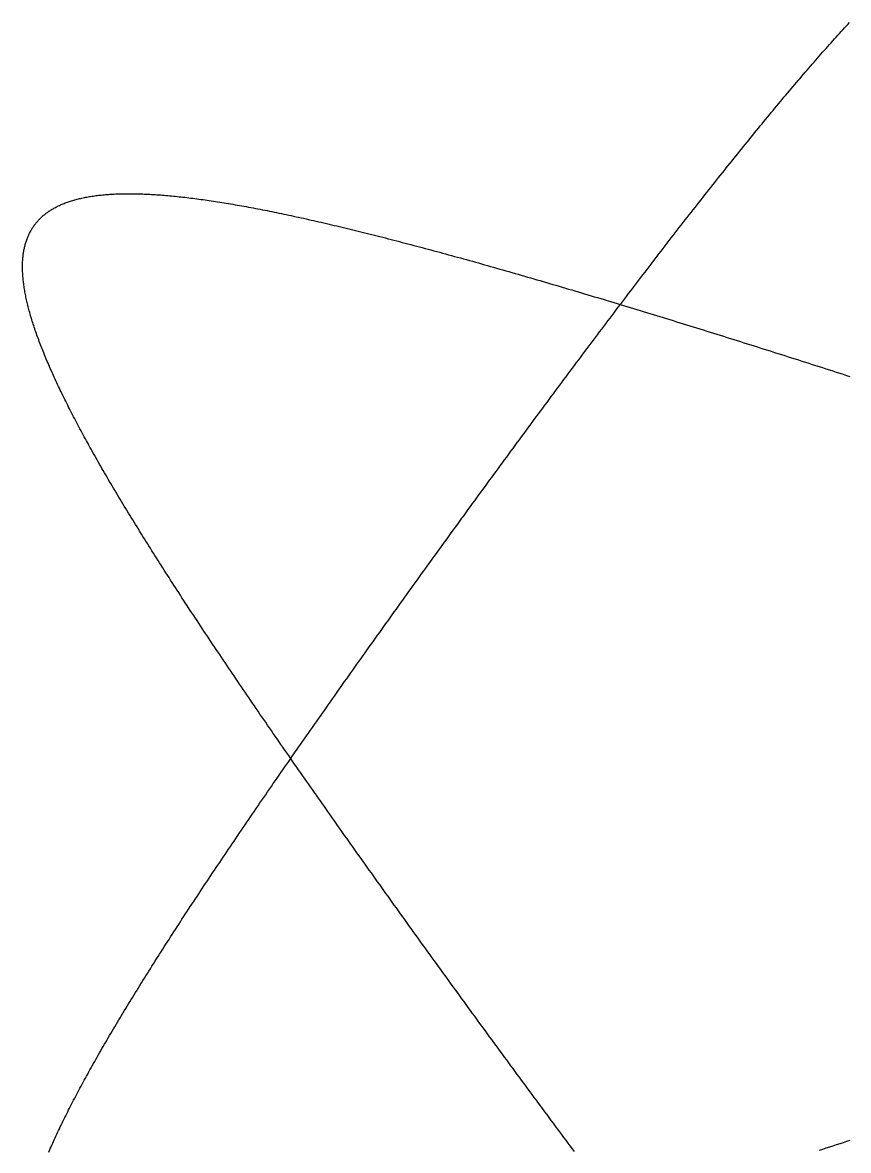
# Model space of a CAD drawing. Header units: metres. Extents: x 0 to 80, y 0 to 80.
# Drawn here: x 30.96 to 40.98, y 15.25 to 28.92 of the extents above; entities that cross this region are included whole.
import ezdxf

# ---------------------------------------------------------------- set-up
doc = ezdxf.new("R2010")
doc.units = ezdxf.units.M

msp = doc.modelspace()

# ---------------------------------------------------------------- linework, layer by layer
at = {"layer": 'ENGRAVE'}
for points in [[(31.276688, 15.227685), (31.285847, 15.248761), (31.295128, 15.26994), (31.304531, 15.291222), (31.314056, 15.312606), (31.323703, 15.334093), (31.33347, 15.355682), (31.343358, 15.377373), (31.353367, 15.399166), (31.363495, 15.421061), (31.373743, 15.443057), (31.38411, 15.465155), (31.394595, 15.487353), (31.4052, 15.509652), (31.415922, 15.532052), (31.426762, 15.554553), (31.437719, 15.577154), (31.448794, 15.599855), (31.459984, 15.622655), (31.471291, 15.645556), (31.482714, 15.668555), (31.494253, 15.691654), (31.505906, 15.714852), (31.517674, 15.738149), (31.529557, 15.761544), (31.541553, 15.785038), (31.553663, 15.808629), (31.565886, 15.832319), (31.578221, 15.856106), (31.590669, 15.87999), (31.603229, 15.903972), (31.6159, 15.92805), (31.628683, 15.952225), (31.641576, 15.976497), (31.65458, 16.000865), (31.667693, 16.025328), (31.680916, 16.049887), (31.694248, 16.074542), (31.707689, 16.099291), (31.721238, 16.124136), (31.734895, 16.149075), (31.748659, 16.174108), (31.762531, 16.199235), (31.776509, 16.224456), (31.790593, 16.249771), (31.804783, 16.275179), (31.819078, 16.30068), (31.833479, 16.326273), (31.847984, 16.351959), (31.862592, 16.377737), (31.877305, 16.403607), (31.892121, 16.429568), (31.907039, 16.45562), (31.92206, 16.481763), (31.937183, 16.507997), (31.952408, 16.534322), (31.967733, 16.560736), (31.983159, 16.58724), (31.998685, 16.613833), (32.014311, 16.640515), (32.030037, 16.667287), (32.045861, 16.694146), (32.061783, 16.721094), (32.077804, 16.748129), (32.093922, 16.775252), (32.110137, 16.802462), (32.126449, 16.829759), (32.142857, 16.857143), (32.159361, 16.884612), (32.17596, 16.912168), (32.192654, 16.939809), (32.209442, 16.967535), (32.226324, 16.995346), (32.2433, 17.023241), (32.260369, 17.051221), (32.27753, 17.079284), (32.294783, 17.107431), (32.312128, 17.13566), (32.329564, 17.163973), (32.347091, 17.192368), (32.364708, 17.220844), (32.382415, 17.249403), (32.400211, 17.278042), (32.418096, 17.306763), (32.436069, 17.335564), (32.45413, 17.364445), (32.472279, 17.393406), (32.490515, 17.422446), (32.508837, 17.451566), (32.527245, 17.480764), (32.545739, 17.51004), (32.564318, 17.539394), (32.582981, 17.568826), (32.601729, 17.598334), (32.62056, 17.62792), (32.639474, 17.657581), (32.658471, 17.687319), (32.677551, 17.717132), (32.696712, 17.74702), (32.715954, 17.776983), (32.735277, 17.80702), (32.75468, 17.837131), (32.774163, 17.867315), (32.793726, 17.897573), (32.813367, 17.927903), (32.833087, 17.958305), (32.852884, 17.988779), (32.872759, 18.019325), (32.892711, 18.049941), (32.912739, 18.080628), (32.932843, 18.111385), (32.953023, 18.142212), (32.973277, 18.173108), (32.993606, 18.204073), (33.014009, 18.235106), (33.034485, 18.266207), (33.055034, 18.297376), (33.075656, 18.328612), (33.09635, 18.359914), (33.117115, 18.391282), (33.137951, 18.422716), (33.158858, 18.454216), (33.179835, 18.48578), (33.200881, 18.517409), (33.221996, 18.549101), (33.24318, 18.580857), (33.264432, 18.612676), (33.285751, 18.644557), (33.307137, 18.6765), (33.32859, 18.708505), (33.350109, 18.740571), (33.371693, 18.772698), (33.393342, 18.804885), (33.415056, 18.837132), (33.436834, 18.869437), (33.458676, 18.901802), (33.48058, 18.934224), (33.502547, 18.966705), (33.524576, 18.999243), (33.546667, 19.031837), (33.568818, 19.064488), (33.59103, 19.097195), (33.613302, 19.129957), (33.635634, 19.162774), (33.658024, 19.195645), (33.680473, 19.22857), (33.70298, 19.261548), (33.725545, 19.294579), (33.748166, 19.327663), (33.770844, 19.360798), (33.793578, 19.393985), (33.816367, 19.427222), (33.839212, 19.46051), (33.862111, 19.493847), (33.885063, 19.527234), (33.90807, 19.560669), (33.931129, 19.594153), (33.95424, 19.627684), (33.977404, 19.661263), (34.000619, 19.694888), (34.023885, 19.72856), (34.047201, 19.762277), (34.070567, 19.796039), (34.093983, 19.829846), (34.117447, 19.863696), (34.14096, 19.89759), (34.164521, 19.931527), (34.188129, 19.965507), (34.211784, 19.999528), (34.235486, 20.033591), (34.259233, 20.067695), (34.283026, 20.101838), (34.306864, 20.136022), (34.330745, 20.170245), (34.354671, 20.204506), (34.37864, 20.238805), (34.402652, 20.273142), (34.426707, 20.307516), (34.450803, 20.341926), (34.47494, 20.376372), (34.499119, 20.410853), (34.523337, 20.445369), (34.547596, 20.479919), (34.571894, 20.514503), (34.59623, 20.54912), (34.620605, 20.583769), (34.645018, 20.618451), (34.669468, 20.653163), (34.693955, 20.687906), (34.718478, 20.72268), (34.743037, 20.757483), (34.767631, 20.792315), (34.79226, 20.827176), (34.816924, 20.862064), (34.841621, 20.89698), (34.866352, 20.931923), (34.891115, 20.966892), (34.915911, 21.001886), (34.940738, 21.036905), (34.965597, 21.071949), (34.990487, 21.107017), (35.015407, 21.142107), (35.040357, 21.177221), (35.065336, 21.212356), (35.090344, 21.247513), (35.115381, 21.282691), (35.140445, 21.317889), (35.165537, 21.353107), (35.190655, 21.388344), (35.2158, 21.423599), (35.240971, 21.458873), (35.266167, 21.494163), (35.291388, 21.52947), (35.316634, 21.564794), (35.341903, 21.600133), (35.367196, 21.635486), (35.392512, 21.670854), (35.41785, 21.706236), (35.443211, 21.741631), (35.468592, 21.777038), (35.493995, 21.812457), (35.519419, 21.847887), (35.544862, 21.883328), (35.570325, 21.918778), (35.595807, 21.954239), (35.621308, 21.989708), (35.646827, 22.025185), (35.672363, 22.060669), (35.697917, 22.096161), (35.723487, 22.131659), (35.749073, 22.167163), (35.774675, 22.202671), (35.800293, 22.238184), (35.825925, 22.273701), (35.851572, 22.309221), (35.877232, 22.344744), (35.902906, 22.380269), (35.928592, 22.415794), (35.954291, 22.451321), (35.980002, 22.486848), (36.005724, 22.522374), (36.031458, 22.557899), (36.057202, 22.593422), (36.082956, 22.628942), (36.108719, 22.66446), (36.134492, 22.699974), (36.160273, 22.735483), (36.186063, 22.770988), (36.21186, 22.806486), (36.237665, 22.841979), (36.263476, 22.877465), (36.289294, 22.912943), (36.315118, 22.948413), (36.340947, 22.983874), (36.366781, 23.019326), (36.39262, 23.054767), (36.418462, 23.090198), (36.444309, 23.125617), (36.470158, 23.161025), (36.496011, 23.19642), (36.521865, 23.231801), (36.547722, 23.267169), (36.573579, 23.302522), (36.599438, 23.33786), (36.625297, 23.373182), (36.651157, 23.408487), (36.677015, 23.443775), (36.702874, 23.479046), (36.72873, 23.514297), (36.754585, 23.54953), (36.780438, 23.584743), (36.806288, 23.619936), (36.832136, 23.655108), (36.857979, 23.690258), (36.883819, 23.725385), (36.909655, 23.76049), (36.935486, 23.795571), (36.961311, 23.830627), (36.987131, 23.865659), (37.012945, 23.900665), (37.038752, 23.935645), (37.064553, 23.970598), (37.090346, 24.005524), (37.116132, 24.040421), (37.141909, 24.075289), (37.167677, 24.110128), (37.193437, 24.144937), (37.219187, 24.179715), (37.244928, 24.214461), (37.270658, 24.249176), (37.296377, 24.283857), (37.322086, 24.318506), (37.347782, 24.35312), (37.373467, 24.387699), (37.39914, 24.422243), (37.4248, 24.456751), (37.450447, 24.491222), (37.47608, 24.525656), (37.501699, 24.560052), (37.527304, 24.59441), (37.552894, 24.628728), (37.578469, 24.663006), (37.604029, 24.697243), (37.629573, 24.731439), (37.6551, 24.765594), (37.680611, 24.799706), (37.706104, 24.833774), (37.73158, 24.867799), (37.757038, 24.901779), (37.782478, 24.935714), (37.807899, 24.969603), (37.833301, 25.003446), (37.858684, 25.037241), (37.884047, 25.070989), (37.90939, 25.104688), (37.934712, 25.138339), (37.960013, 25.171939), (37.985293, 25.205489), (38.010551, 25.238988), (38.035787, 25.272436), (38.061001, 25.305831), (38.086192, 25.339173), (38.11136, 25.372461), (38.136504, 25.405696), (38.161624, 25.438875), (38.18672, 25.471998), (38.211792, 25.505066), (38.236838, 25.538076), (38.261859, 25.571029), (38.286855, 25.603924), (38.311824, 25.63676), (38.336767, 25.669537), (38.361683, 25.702253), (38.386572, 25.734909), (38.411434, 25.767503), (38.436268, 25.800035), (38.461073, 25.832505), (38.485851, 25.864911), (38.510599, 25.897253), (38.535318, 25.929531), (38.560008, 25.961743), (38.584668, 25.99389), (38.609298, 26.025969), (38.633897, 26.057982), (38.658465, 26.089927), (38.683002, 26.121804), (38.707508, 26.153611), (38.731982, 26.185349), (38.756423, 26.217016), (38.780833, 26.248612), (38.805209, 26.280137), (38.829552, 26.311589), (38.853862, 26.342969), (38.878138, 26.374275), (38.90238, 26.405506), (38.926588, 26.436663), (38.950761, 26.467745), (38.974899, 26.498751), (38.999001, 26.529679), (39.023068, 26.560531), (39.047099, 26.591305), (39.071094, 26.622), (39.095052, 26.652616), (39.118974, 26.683152), (39.142858, 26.713607), (39.166705, 26.743982), (39.190514, 26.774275), (39.214286, 26.804485), (39.238019, 26.834613), (39.261713, 26.864657), (39.285368, 26.894617), (39.308985, 26.924492), (39.332562, 26.954282), (39.356099, 26.983986), (39.379596, 27.013604), (39.403053, 27.043134), (39.426469, 27.072576), (39.449845, 27.10193), (39.473179, 27.131195), (39.496472, 27.16037), (39.519724, 27.189455), (39.542933, 27.218449), (39.566101, 27.247351), (39.589225, 27.276162), (39.612308, 27.30488), (39.635347, 27.333504), (39.658343, 27.362035), (39.681296, 27.390471), (39.704204, 27.418812), (39.727069, 27.447058), (39.74989, 27.475207), (39.772666, 27.50326), (39.795398, 27.531215), (39.818084, 27.559072), (39.840725, 27.58683), (39.863321, 27.61449), (39.885871, 27.642049), (39.908375, 27.669508), (39.930833, 27.696867), (39.953245, 27.724123), (39.97561, 27.751278), (39.997928, 27.77833), (40.020199, 27.805278), (40.042423, 27.832123), (40.064599, 27.858864), (40.086728, 27.885499), (40.108808, 27.912029), (40.130841, 27.938453), (40.152825, 27.96477), (40.17476, 27.99098), (40.196646, 28.017082), (40.218484, 28.043075), (40.240272, 28.06896), (40.26201, 28.094735), (40.283699, 28.120401), (40.305338, 28.145955), (40.326927, 28.171399), (40.348466, 28.19673), (40.369954, 28.22195), (40.391391, 28.247057), (40.412778, 28.27205), (40.434114, 28.296929), (40.455398, 28.321694), (40.476631, 28.346344), (40.497812, 28.370879), (40.518941, 28.395297), (40.540019, 28.419599), (40.561044, 28.443783), (40.582017, 28.46785), (40.602937, 28.491799), (40.623805, 28.515629), (40.64462, 28.539339), (40.665381, 28.56293), (40.68609, 28.586401), (40.706745, 28.609751), (40.727346, 28.632979), (40.747894, 28.656086), (40.768388, 28.67907), (40.788828, 28.701931), (40.809213, 28.724669), (40.829544, 28.747283), (40.849821, 28.769772), (40.870043, 28.792137), (40.89021, 28.814376), (40.910323, 28.836489), (40.93038, 28.858475), (40.950382, 28.880335), (40.970328, 28.902067), (40.990219, 28.923672)], [(37.6551, 15.234406), (37.629573, 15.268561), (37.604029, 15.302757), (37.578469, 15.336994), (37.552894, 15.371272), (37.527304, 15.40559), (37.501699, 15.439948), (37.47608, 15.474344), (37.450447, 15.508778), (37.4248, 15.543249), (37.39914, 15.577757), (37.373467, 15.612301), (37.347782, 15.64688), (37.322086, 15.681494), (37.296377, 15.716143), (37.270658, 15.750824), (37.244928, 15.785539), (37.219187, 15.820285), (37.193437, 15.855063), (37.167677, 15.889872), (37.141909, 15.924711), (37.116132, 15.959579), (37.090346, 15.994476), (37.064553, 16.029402), (37.038752, 16.064355), (37.012945, 16.099335), (36.987131, 16.134341), (36.961311, 16.169373), (36.935486, 16.204429), (36.909655, 16.23951), (36.883819, 16.274615), (36.857979, 16.309742), (36.832136, 16.344892), (36.806288, 16.380064), (36.780438, 16.415257), (36.754585, 16.45047), (36.72873, 16.485703), (36.702874, 16.520954), (36.677015, 16.556225), (36.651157, 16.591513), (36.625297, 16.626818), (36.599438, 16.66214), (36.573579, 16.697478), (36.547722, 16.732831), (36.521865, 16.768199), (36.496011, 16.80358), (36.470158, 16.838975), (36.444309, 16.874383), (36.418462, 16.909802), (36.39262, 16.945233), (36.366781, 16.980674), (36.340947, 17.016126), (36.315118, 17.051587), (36.289294, 17.087057), (36.263476, 17.122535), (36.237665, 17.158021), (36.21186, 17.193514), (36.186063, 17.229012), (36.160273, 17.264517), (36.134492, 17.300026), (36.108719, 17.33554), (36.082956, 17.371058), (36.057202, 17.406578), (36.031458, 17.442101), (36.005724, 17.477626), (35.980002, 17.513152), (35.954291, 17.548679), (35.928592, 17.584206), (35.902906, 17.619731), (35.877232, 17.655256), (35.851572, 17.690779), (35.825925, 17.726299), (35.800293, 17.761816), (35.774675, 17.797329), (35.749073, 17.832837), (35.723487, 17.868341), (35.697917, 17.903839), (35.672363, 17.939331), (35.646827, 17.974815), (35.621308, 18.010292), (35.595807, 18.045761), (35.570325, 18.081222), (35.544862, 18.116672), (35.519419, 18.152113), (35.493995, 18.187543), (35.468592, 18.222962), (35.443211, 18.258369), (35.41785, 18.293764), (35.392512, 18.329146), (35.367196, 18.364514), (35.341903, 18.399867), (35.316634, 18.435206), (35.291388, 18.47053), (35.266167, 18.505837), (35.240971, 18.541127), (35.2158, 18.576401), (35.190655, 18.611656), (35.165537, 18.646893), (35.140445, 18.682111), (35.115381, 18.717309), (35.090344, 18.752487), (35.065336, 18.787644), (35.040357, 18.822779), (35.015407, 18.857893), (34.990487, 18.892983), (34.965597, 18.928051), (34.940738, 18.963095), (34.915911, 18.998114), (34.891115, 19.033108), (34.866352, 19.068077), (34.841621, 19.10302), (34.816924, 19.137936), (34.79226, 19.172824), (34.767631, 19.207685), (34.743037, 19.242517), (34.718478, 19.27732), (34.693955, 19.312094), (34.669468, 19.346837), (34.645018, 19.381549), (34.620605, 19.416231), (34.59623, 19.45088), (34.571894, 19.485497), (34.547596, 19.520081), (34.523337, 19.554631), (34.499119, 19.589147), (34.47494, 19.623628), (34.450803, 19.658074), (34.426707, 19.692484), (34.402652, 19.726858), (34.37864, 19.761195), (34.354671, 19.795494), (34.330745, 19.829755), (34.306864, 19.863978), (34.283026, 19.898162), (34.259233, 19.932305), (34.235486, 19.966409), (34.211784, 20.000472), (34.188129, 20.034493), (34.164521, 20.068473), (34.14096, 20.10241), (34.117447, 20.136304), (34.093983, 20.170154), (34.070567, 20.203961), (34.047201, 20.237723), (34.023885, 20.27144), (34.000619, 20.305112), (33.977404, 20.338737), (33.95424, 20.372316), (33.931129, 20.405847), (33.90807, 20.439331), (33.885063, 20.472766), (33.862111, 20.506153), (33.839212, 20.53949), (33.816367, 20.572778), (33.793578, 20.606015), (33.770844, 20.639202), (33.748166, 20.672337), (33.725545, 20.705421), (33.70298, 20.738452), (33.680473, 20.77143), (33.658024, 20.804355), (33.635634, 20.837226), (33.613302, 20.870043), (33.59103, 20.902805), (33.568818, 20.935512), (33.546667, 20.968163), (33.524576, 21.000757), (33.502547, 21.033295), (33.48058, 21.065776), (33.458676, 21.098198), (33.436834, 21.130563), (33.415056, 21.162868), (33.393342, 21.195115), (33.371693, 21.227302), (33.350109, 21.259429), (33.32859, 21.291495), (33.307137, 21.3235), (33.285751, 21.355443), (33.264432, 21.387324), (33.24318, 21.419143), (33.221996, 21.450899), (33.200881, 21.482591), (33.179835, 21.51422), (33.158858, 21.545784), (33.137951, 21.577284), (33.117115, 21.608718), (33.09635, 21.640086), (33.075656, 21.671388), (33.055034, 21.702624), (33.034485, 21.733793), (33.014009, 21.764894), (32.993606, 21.795927), (32.973277, 21.826892), (32.953023, 21.857788), (32.932843, 21.888615), (32.912739, 21.919372), (32.892711, 21.950059), (32.872759, 21.980675), (32.852884, 22.011221), (32.833087, 22.041695), (32.813367, 22.072097), (32.793726, 22.102427), (32.774163, 22.132685), (32.75468, 22.162869), (32.735277, 22.19298), (32.715954, 22.223017), (32.696712, 22.25298), (32.677551, 22.282868), (32.658471, 22.312681), (32.639474, 22.342419), (32.62056, 22.37208), (32.601729, 22.401666), (32.582981, 22.431174), (32.564318, 22.460606), (32.545739, 22.48996), (32.527245, 22.519236), (32.508837, 22.548434), (32.490515, 22.577554), (32.472279, 22.606594), (32.45413, 22.635555), (32.436069, 22.664436), (32.418096, 22.693237), (32.400211, 22.721958), (32.382415, 22.750597), (32.364708, 22.779156), (32.347091, 22.807632), (32.329564, 22.836027), (32.312128, 22.86434), (32.294783, 22.892569), (32.27753, 22.920716), (32.260369, 22.948779), (32.2433, 22.976759), (32.226324, 23.004654), (32.209442, 23.032465), (32.192654, 23.060191), (32.17596, 23.087832), (32.159361, 23.115388), (32.142857, 23.142857), (32.126449, 23.170241), (32.110137, 23.197538), (32.093922, 23.224748), (32.077804, 23.251871), (32.061783, 23.278906), (32.045861, 23.305854), (32.030037, 23.332713), (32.014311, 23.359485), (31.998685, 23.386167), (31.983159, 23.41276), (31.967733, 23.439264), (31.952408, 23.465678), (31.937183, 23.492003), (31.92206, 23.518237), (31.907039, 23.54438), (31.892121, 23.570432), (31.877305, 23.596393), (31.862592, 23.622263), (31.847984, 23.648041), (31.833479, 23.673727), (31.819078, 23.69932), (31.804783, 23.724821), (31.790593, 23.750229), (31.776509, 23.775544), (31.762531, 23.800765), (31.748659, 23.825892), (31.734895, 23.850925), (31.721238, 23.875864), (31.707689, 23.900709), (31.694248, 23.925458), (31.680916, 23.950113), (31.667693, 23.974672), (31.65458, 23.999135), (31.641576, 24.023503), (31.628683, 24.047775), (31.6159, 24.07195), (31.603229, 24.096028), (31.590669, 24.12001), (31.578221, 24.143894), (31.565886, 24.167681), (31.553663, 24.191371), (31.541553, 24.214962), (31.529557, 24.238456), (31.517674, 24.261851), (31.505906, 24.285148), (31.494253, 24.308346), (31.482714, 24.331445), (31.471291, 24.354444), (31.459984, 24.377345), (31.448794, 24.400145), (31.437719, 24.422846), (31.426762, 24.445447), (31.415922, 24.467948), (31.4052, 24.490348), (31.394595, 24.512647), (31.38411, 24.534845), (31.373743, 24.556943), (31.363495, 24.578939), (31.353367, 24.600834), (31.343358, 24.622627), (31.33347, 24.644318), (31.323703, 24.665907), (31.314056, 24.687394), (31.304531, 24.708778), (31.295128, 24.73006), (31.285847, 24.751239), (31.276688, 24.772315), (31.267651, 24.793289), (31.258738, 24.814158), (31.249949, 24.834925), (31.241283, 24.855588), (31.232741, 24.876147), (31.224323, 24.896602), (31.216031, 24.916953), (31.207863, 24.9372), (31.199821, 24.957342), (31.191905, 24.97738), (31.184115, 24.997313), (31.176451, 25.017142), (31.168914, 25.036865), (31.161504, 25.056483), (31.154222, 25.075996), (31.147067, 25.095404), (31.14004, 25.114706), (31.133142, 25.133903), (31.126372, 25.152994), (31.119731, 25.171979), (31.11322, 25.190858), (31.106838, 25.20963), (31.100586, 25.228297), (31.094464, 25.246857), (31.088472, 25.265311), (31.082612, 25.283658), (31.076882, 25.301898), (31.071284, 25.320032), (31.065817, 25.338059), (31.060482, 25.355979), (31.05528, 25.373791), (31.05021, 25.391497), (31.045272, 25.409095), (31.040468, 25.426586), (31.035797, 25.44397), (31.03126, 25.461246), (31.026856, 25.478414), (31.022587, 25.495474), (31.018452, 25.512427), (31.014452, 25.529272), (31.010586, 25.546009), (31.006856, 25.562638), (31.003261, 25.579159), (30.999802, 25.595572), (30.996479, 25.611877), (30.993292, 25.628073), (30.990242, 25.644161), (30.987328, 25.660141), (30.984551, 25.676013), (30.981911, 25.691775), (30.979409, 25.70743), (30.977045, 25.722976), (30.974818, 25.738413), (30.972729, 25.753741), (30.970779, 25.768961), (30.968967, 25.784072), (30.967294, 25.799075), (30.96576, 25.813968), (30.964365, 25.828753), (30.96311, 25.843429), (30.961994, 25.857996), (30.961018, 25.872454), (30.960183, 25.886803), (30.959487, 25.901044), (30.958932, 25.915175), (30.958518, 25.929198), (30.958244, 25.943111), (30.958112, 25.956916), (30.958121, 25.970611), (30.958271, 25.984198), (30.958563, 25.997675), (30.958997, 26.011044), (30.959573, 26.024303), (30.960291, 26.037454), (30.961151, 26.050495), (30.962154, 26.063428), (30.963299, 26.076252), (30.964588, 26.088966), (30.966019, 26.101572), (30.967594, 26.114069), (30.969312, 26.126457), (30.971174, 26.138737), (30.973179, 26.150907), (30.975328, 26.162969), (30.977621, 26.174922), (30.980059, 26.186766), (30.98264, 26.198501), (30.985366, 26.210128), (30.988237, 26.221646), (30.991252, 26.233056), (30.994412, 26.244357), (30.997717, 26.255549), (31.001167, 26.266633), (31.004762, 26.277609), (31.008503, 26.288476), (31.012389, 26.299236), (31.016421, 26.309886), (31.020598, 26.320429), (31.024921, 26.330864), (31.029391, 26.34119), (31.034006, 26.351409), (31.038767, 26.36152), (31.043675, 26.371523), (31.048728, 26.381418), (31.053929, 26.391205), (31.059276, 26.400885), (31.064769, 26.410457), (31.070409, 26.419922), (31.076196, 26.42928), (31.08213, 26.43853), (31.088211, 26.447673), (31.094438, 26.456709), (31.100813, 26.465638), (31.107335, 26.47446), (31.114004, 26.483175), (31.120821, 26.491783), (31.127785, 26.500285), (31.134896, 26.50868), (31.142155, 26.516969), (31.149561, 26.525152), (31.157115, 26.533228), (31.164816, 26.541199), (31.172665, 26.549063), (31.180662, 26.556821), (31.188806, 26.564474), (31.197099, 26.572021), (31.205539, 26.579462), (31.214127, 26.586799), (31.222863, 26.594029), (31.231747, 26.601155), (31.240778, 26.608176), (31.249958, 26.615092), (31.259285, 26.621903), (31.268761, 26.628609), (31.278384, 26.635211), (31.288156, 26.641709), (31.298075, 26.648102), (31.308142, 26.654391), (31.318358, 26.660577), (31.328721, 26.666658), (31.339232, 26.672636), (31.349892, 26.678511), (31.360699, 26.684282), (31.371654, 26.68995), (31.382757, 26.695515), (31.394008, 26.700977), (31.405406, 26.706337), (31.416953, 26.711593), (31.428647, 26.716748), (31.440489, 26.7218), (31.452479, 26.72675), (31.464616, 26.731599), (31.476902, 26.736345), (31.489334, 26.74099), (31.501914, 26.745534), (31.514642, 26.749976), (31.527517, 26.754318), (31.54054, 26.758558), (31.553709, 26.762698), (31.567026, 26.766738), (31.580491, 26.770677), (31.594102, 26.774516), (31.60786, 26.778255), (31.621765, 26.781894), (31.635817, 26.785434), (31.650016, 26.788874), (31.664362, 26.792216), (31.678854, 26.795458), (31.693493, 26.798601), (31.708278, 26.801646), (31.723209, 26.804593), (31.738287, 26.807441), (31.75351, 26.810191), (31.76888, 26.812844), (31.784396, 26.815399), (31.800057, 26.817857), (31.815864, 26.820217), (31.831817, 26.822481), (31.847915, 26.824647), (31.864158, 26.826718), (31.880547, 26.828692), (31.897081, 26.83057), (31.913759, 26.832352), (31.930582, 26.834038), (31.94755, 26.835629), (31.964662, 26.837125), (31.981919, 26.838526), (31.99932, 26.839832), (32.016865, 26.841044), (32.034554, 26.842161), (32.052386, 26.843184), (32.070362, 26.844114), (32.088482, 26.84495), (32.106744, 26.845692), (32.12515, 26.846342), (32.143699, 26.846898), (32.16239, 26.847362), (32.181224, 26.847734), (32.2002, 26.848013), (32.219318, 26.8482), (32.238578, 26.848296), (32.25798, 26.8483), (32.277524, 26.848213), (32.297209, 26.848035), (32.317035, 26.847767), (32.337002, 26.847408), (32.35711, 26.846959), (32.377358, 26.84642), (32.397747, 26.845791), (32.418276, 26.845073), (32.438945, 26.844266), (32.459753, 26.843369), (32.480701, 26.842385), (32.501788, 26.841311), (32.523015, 26.84015), (32.544379, 26.838901), (32.565883, 26.837564), (32.587525, 26.83614), (32.609304, 26.834629), (32.631222, 26.833031), (32.653277, 26.831347), (32.675469, 26.829576), (32.697799, 26.827719), (32.720265, 26.825777), (32.742868, 26.823749), (32.765607, 26.821636), (32.788481, 26.819439), (32.811492, 26.817156), (32.834638, 26.81479), (32.857919, 26.812339), (32.881336, 26.809804), (32.904886, 26.807186), (32.928571, 26.804485), (32.952391, 26.801701), (32.976343, 26.798835), (33.00043, 26.795886), (33.024649, 26.792854), (33.049001, 26.789742), (33.073486, 26.786547), (33.098103, 26.783272), (33.122852, 26.779915), (33.147733, 26.776478), (33.172745, 26.772961), (33.197888, 26.769364), (33.223161, 26.765686), (33.248565, 26.76193), (33.274099, 26.758094), (33.299763, 26.75418), (33.325556, 26.750187), (33.351478, 26.746115), (33.377529, 26.741966), (33.403708, 26.737739), (33.430015, 26.733435), (33.45645, 26.729054), (33.483012, 26.724596), (33.509701, 26.720062), (33.536517, 26.715451), (33.563458, 26.710765), (33.590526, 26.706003), (33.617719, 26.701166), (33.645038, 26.696254), (33.672481, 26.691267), (33.700049, 26.686206), (33.72774, 26.681071), (33.755556, 26.675863), (33.783494, 26.670581), (33.811556, 26.665226), (33.83974, 26.659798), (33.868046, 26.654298), (33.896474, 26.648726), (33.925023, 26.643081), (33.953694, 26.637366), (33.982484, 26.631579), (34.011395, 26.625722), (34.040426, 26.619794), (34.069576, 26.613795), (34.098845, 26.607727), (34.128232, 26.601589), (34.157738, 26.595382), (34.187361, 26.589106), (34.217101, 26.582762), (34.246958, 26.576349), (34.276932, 26.569868), (34.307022, 26.563319), (34.337227, 26.556703), (34.367547, 26.55002), (34.397982, 26.543271), (34.428531, 26.536455), (34.459194, 26.529573), (34.48997, 26.522625), (34.520859, 26.515612), (34.551861, 26.508534), (34.582975, 26.501391), (34.6142, 26.494183), (34.645536, 26.486912), (34.676983, 26.479576), (34.70854, 26.472178), (34.740206, 26.464716), (34.771982, 26.457191), (34.803867, 26.449604), (34.835859, 26.441955), (34.86796, 26.434244), (34.900168, 26.426471), (34.932483, 26.418638), (34.964904, 26.410743), (34.997431, 26.402788), (35.030063, 26.394773), (35.0628, 26.386698), (35.095642, 26.378563), (35.128587, 26.37037), (35.161636, 26.362117), (35.194788, 26.353806), (35.228042, 26.345437), (35.261398, 26.33701), (35.294856, 26.328525), (35.328414, 26.319984), (35.362072, 26.311385), (35.395831, 26.30273), (35.429689, 26.294019), (35.463645, 26.285251), (35.4977, 26.276429), (35.531852, 26.267551), (35.566102, 26.258618), (35.600448, 26.249631), (35.634891, 26.240589), (35.669429, 26.231494), (35.704062, 26.222345), (35.73879, 26.213143), (35.773612, 26.203888), (35.808527, 26.194581), (35.843535, 26.185221), (35.878635, 26.17581), (35.913827, 26.166347), (35.949111, 26.156832), (35.984485, 26.147267), (36.019949, 26.137652), (36.055503, 26.127986), (36.091146, 26.11827), (36.126877, 26.108505), (36.162696, 26.09869), (36.198603, 26.088827), (36.234596, 26.078915), (36.270675, 26.068955), (36.30684, 26.058947), (36.34309, 26.048892), (36.379425, 26.038789), (36.415843, 26.028639), (36.452344, 26.018443), (36.488928, 26.008201), (36.525595, 25.997912), (36.562342, 25.987579), (36.599171, 25.977199), (36.63608, 25.966776), (36.673069, 25.956307), (36.710137, 25.945794), (36.747283, 25.935238), (36.784507, 25.924637), (36.821809, 25.913994), (36.859187, 25.903307), (36.896641, 25.892578), (36.934171, 25.881807), (36.971776, 25.870994), (37.009455, 25.860139), (37.047207, 25.849243), (37.085033, 25.838306), (37.122931, 25.827328), (37.160901, 25.81631), (37.198942, 25.805252), (37.237053, 25.794155), (37.275234, 25.783018), (37.313485, 25.771842), (37.351804, 25.760628), (37.390192, 25.749375), (37.428646, 25.738084), (37.467168, 25.726755), (37.505755, 25.715389), (37.544408, 25.703986), (37.583126, 25.692546), (37.621908, 25.68107), (37.660753, 25.669558), (37.699662, 25.658009), (37.738632, 25.646426), (37.777664, 25.634807), (37.816757, 25.623154), (37.855911, 25.611466), (37.895124, 25.599744), (37.934396, 25.587988), (37.973726, 25.576198), (38.013114, 25.564375), (38.052559, 25.55252), (38.09206, 25.540631), (38.131617, 25.528711), (38.171228, 25.516758), (38.210895, 25.504774), (38.250614, 25.492759), (38.290387, 25.480712), (38.330212, 25.468635), (38.370089, 25.456528), (38.410016, 25.44439), (38.449994, 25.432222), (38.490022, 25.420026), (38.530098, 25.407799), (38.570222, 25.395545), (38.610395, 25.383261), (38.650614, 25.370949), (38.690879, 25.35861), (38.731189, 25.346242), (38.771545, 25.333848), (38.811944, 25.321426), (38.852387, 25.308978), (38.892873, 25.296503), (38.933401, 25.284002), (38.97397, 25.271476), (39.01458, 25.258924), (39.055229, 25.246346), (39.095918, 25.233744), (39.136646, 25.221117), (39.177411, 25.208466), (39.218213, 25.195791), (39.259052, 25.183092), (39.299927, 25.17037), (39.340836, 25.157624), (39.38178, 25.144856), (39.422758, 25.132065), (39.463768, 25.119252), (39.504811, 25.106417), (39.545885, 25.09356), (39.58699, 25.080682), (39.628124, 25.067783), (39.669289, 25.054863), (39.710481, 25.041922), (39.751702, 25.028962), (39.79295, 25.015981), (39.834224, 25.002981), (39.875524, 24.989961), (39.916849, 24.976922), (39.958199, 24.963865), (39.999572, 24.950788), (40.040967, 24.937694), (40.082385, 24.924582), (40.123825, 24.911451), (40.165285, 24.898304), (40.206765, 24.885139), (40.248264, 24.871958), (40.289781, 24.85876), (40.331317, 24.845545), (40.372869, 24.832315), (40.414438, 24.819068), (40.456022, 24.805806), (40.497621, 24.792529), (40.539234, 24.779237), (40.580861, 24.76593), (40.6225, 24.752609), (40.664151, 24.739274), (40.705813, 24.725925), (40.747485, 24.712562), (40.789168, 24.699185), (40.830859, 24.685796), (40.872558, 24.672393), (40.914265, 24.658979), (40.955979, 24.645551), (40.997698, 24.632112)], [(40.997698, 15.367888), (40.955979, 15.354449), (40.914265, 15.341021), (40.872558, 15.327607), (40.830859, 15.314204), (40.789168, 15.300815), (40.747485, 15.287438), (40.705813, 15.274075), (40.664151, 15.260726), (40.6225, 15.247391)]]:
    msp.add_lwpolyline(points, dxfattribs=at)

doc.saveas('drawing.dxf')
